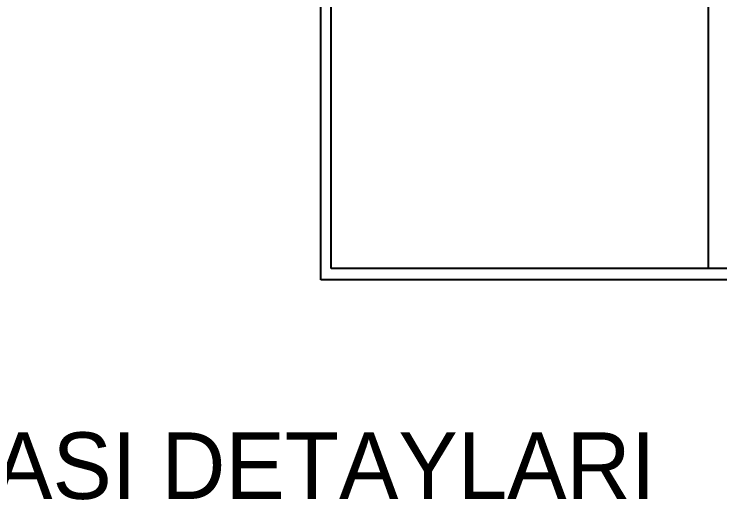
# Model space of a CAD drawing. Header units: millimetres. Extents: x -1335 to 33749, y 2338 to 5277.
# Drawn here: x 30135.7 to 30381, y 2686.8 to 2855.6 of the extents above; entities that cross this region are included whole.
import ezdxf

# ---------------------------------------------------------------- set-up
doc = ezdxf.new("R2010")
doc.units = ezdxf.units.MM
doc.layers.add('ASEMBOL', color=41, linetype='Continuous')
doc.styles.add('BGOTMDBT', font='vinet.ttf')

msp = doc.modelspace()

# ---------------------------------------------------------------- linework, layer by layer
for p, q in [((30242.27, 2763.26), (30242.27, 2999.97)), ((30245.87, 2767.24), (30245.87, 2996.37)), ((30548.68, 2767.24), (30245.87, 2767.24)), ((30551.27, 2763.26), (30242.27, 2763.26))]:
    msp.add_line(p, q)
at = {"layer": 'ASEMBOL'}
msp.add_line((30377.02, 2767.24), (30377.02, 2996.37), dxfattribs=at)

# ---------------------------------------------------------------- texts
at = {"color": 7, "style": 'BGOTMDBT'}
msp.add_text('ANA PANO VE TABLOVE ENERJİ ODASI DETAYLARI ', height=23.113, dxfattribs=at).set_placement((29594.3, 2687.14))

doc.saveas('drawing.dxf')
